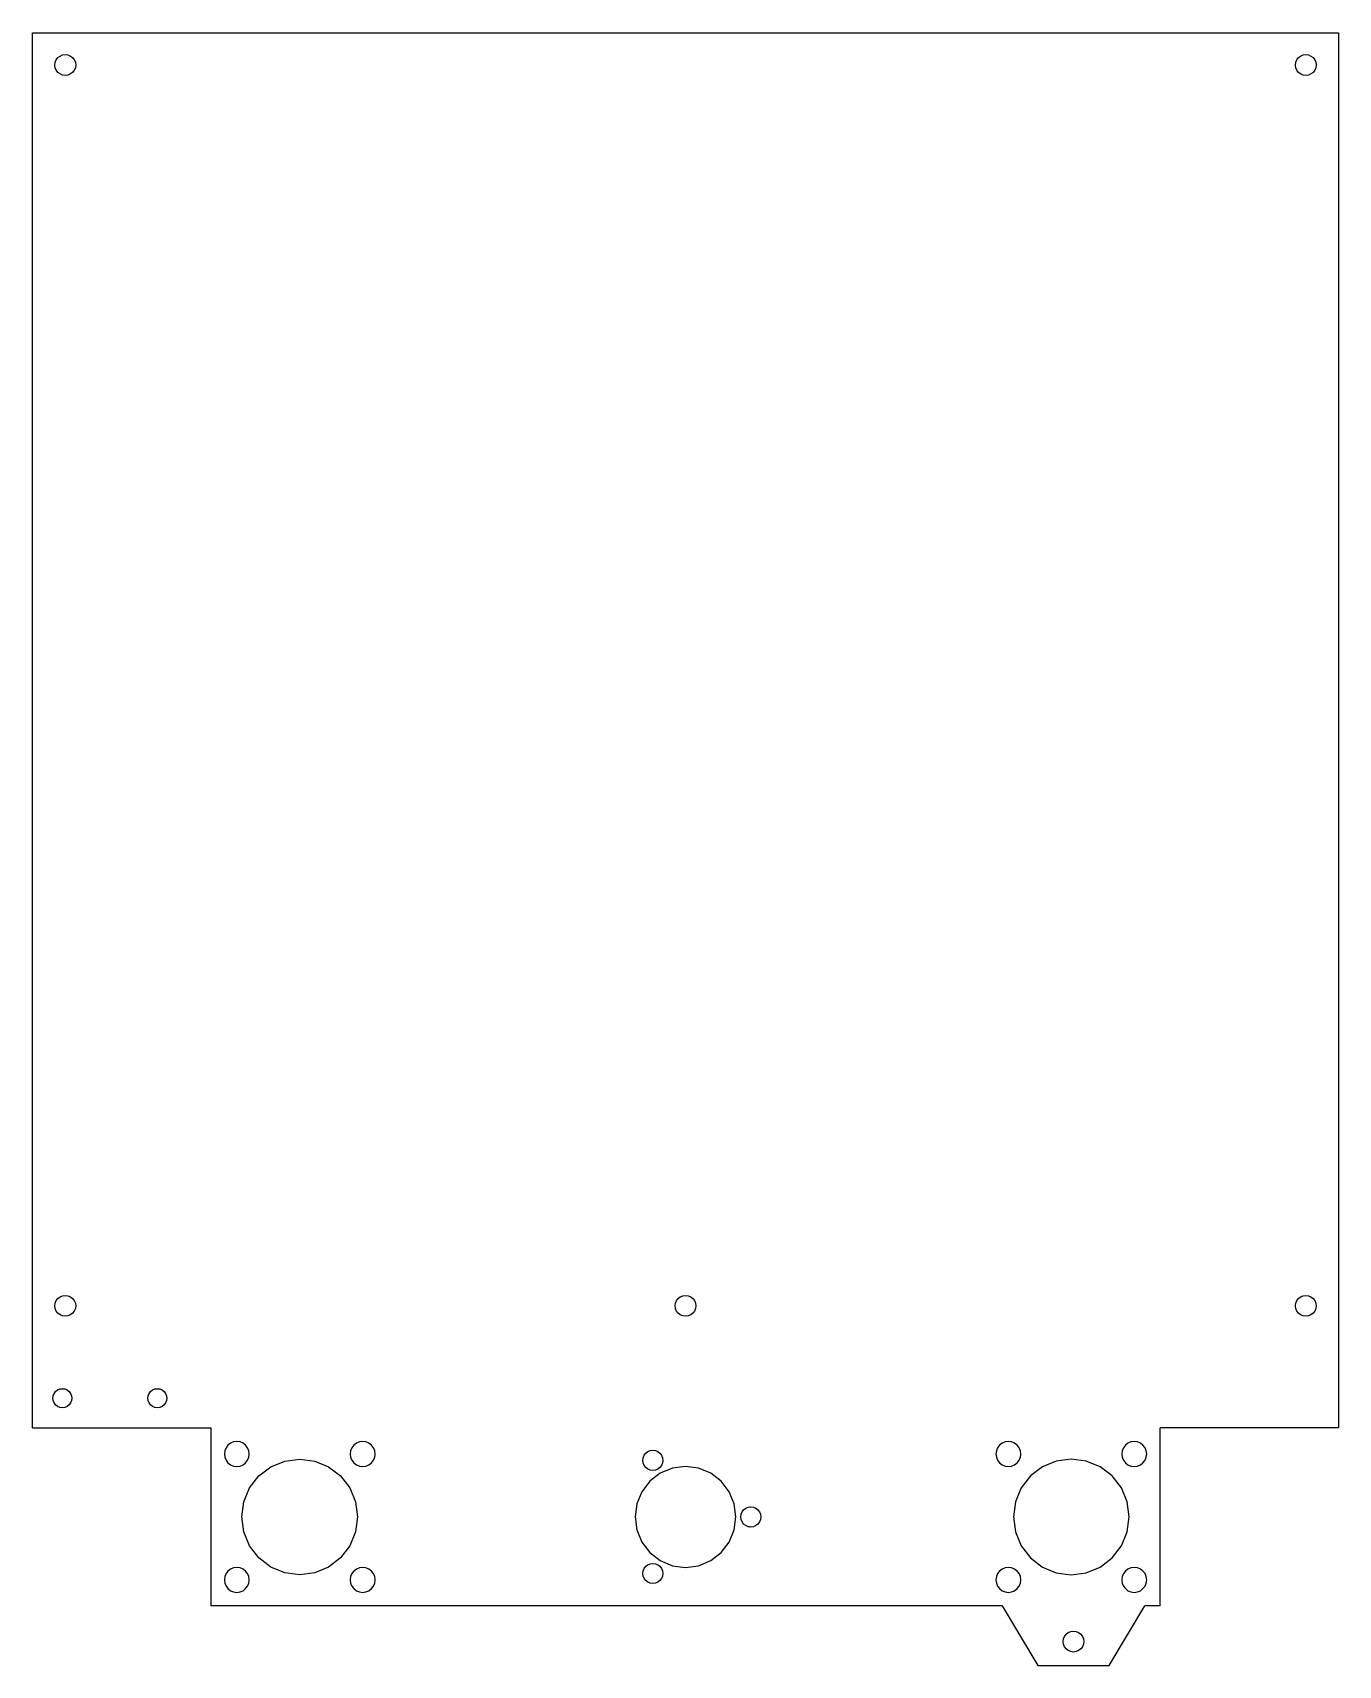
# Model space of a CAD drawing. Extents: x 293 to 513, y 249 to 524.
import ezdxf

# ---------------------------------------------------------------- set-up
doc = ezdxf.new("R2010")
doc.units = 0
doc.header["$MEASUREMENT"] = 0
doc.layers.add('Layer0', color=7, linetype='Continuous')

msp = doc.modelspace()

# ---------------------------------------------------------------- linework, layer by layer
at = {"layer": 'Layer0'}
for p, q in [((292.61, 523.9, 567.7), (512.61, 523.9, 567.7)), ((292.61, 288.9, 567.7), (292.61, 523.9, 567.7)), ((512.61, 523.9, 567.7), (512.61, 288.9, 567.7)), ((296.87, 519.69, 567.7), (297.23, 519.97, 567.7)), ((297.23, 519.97, 567.7), (297.65, 520.14, 567.7)), ((297.65, 520.14, 567.7), (298.11, 520.2, 567.7)), ((298.11, 520.2, 567.7), (298.56, 520.14, 567.7)), ((298.56, 520.14, 567.7), (298.98, 519.97, 567.7)), ((298.98, 519.97, 567.7), (299.34, 519.69, 567.7)), ((505.87, 519.69, 567.7), (506.23, 519.97, 567.7)), ((506.23, 519.97, 567.7), (506.65, 520.14, 567.7)), ((506.65, 520.14, 567.7), (507.11, 520.2, 567.7)), ((507.11, 520.2, 567.7), (507.56, 520.14, 567.7)), ((507.56, 520.14, 567.7), (507.98, 519.97, 567.7)), ((507.98, 519.97, 567.7), (508.34, 519.69, 567.7)), ((296.36, 518.45, 567.7), (296.42, 518.91, 567.7)), ((296.42, 518, 567.7), (296.36, 518.45, 567.7)), ((296.42, 518.91, 567.7), (296.59, 519.33, 567.7)), ((296.59, 517.58, 567.7), (296.42, 518, 567.7)), ((296.59, 519.33, 567.7), (296.87, 519.69, 567.7)), ((296.87, 517.21, 567.7), (296.59, 517.58, 567.7)), ((297.23, 516.94, 567.7), (296.87, 517.21, 567.7)), ((299.34, 517.21, 567.7), (298.98, 516.94, 567.7)), ((299.34, 519.69, 567.7), (299.62, 519.33, 567.7)), ((299.62, 517.58, 567.7), (299.34, 517.21, 567.7)), ((299.62, 519.33, 567.7), (299.8, 518.91, 567.7)), ((299.8, 518, 567.7), (299.62, 517.58, 567.7)), ((299.8, 518.91, 567.7), (299.86, 518.45, 567.7)), ((299.86, 518.45, 567.7), (299.8, 518, 567.7)), ((505.36, 518.45, 567.7), (505.42, 518.91, 567.7)), ((505.42, 518, 567.7), (505.36, 518.45, 567.7)), ((505.42, 518.91, 567.7), (505.59, 519.33, 567.7)), ((505.59, 517.58, 567.7), (505.42, 518, 567.7)), ((505.59, 519.33, 567.7), (505.87, 519.69, 567.7)), ((505.87, 517.21, 567.7), (505.59, 517.58, 567.7)), ((506.23, 516.94, 567.7), (505.87, 517.21, 567.7)), ((508.34, 517.21, 567.7), (507.98, 516.94, 567.7)), ((508.34, 519.69, 567.7), (508.62, 519.33, 567.7)), ((508.62, 517.58, 567.7), (508.34, 517.21, 567.7)), ((508.62, 519.33, 567.7), (508.8, 518.91, 567.7)), ((508.8, 518, 567.7), (508.62, 517.58, 567.7)), ((508.8, 518.91, 567.7), (508.86, 518.45, 567.7)), ((508.86, 518.45, 567.7), (508.8, 518, 567.7)), ((297.65, 516.76, 567.7), (297.23, 516.94, 567.7)), ((298.11, 516.7, 567.7), (297.65, 516.76, 567.7)), ((298.56, 516.76, 567.7), (298.11, 516.7, 567.7)), ((298.98, 516.94, 567.7), (298.56, 516.76, 567.7)), ((506.65, 516.76, 567.7), (506.23, 516.94, 567.7)), ((507.11, 516.7, 567.7), (506.65, 516.76, 567.7)), ((507.56, 516.76, 567.7), (507.11, 516.7, 567.7)), ((507.98, 516.94, 567.7), (507.56, 516.76, 567.7)), ((296.87, 310.69, 567.7), (297.23, 310.97, 567.7)), ((297.23, 310.97, 567.7), (297.65, 311.14, 567.7)), ((297.65, 311.14, 567.7), (298.11, 311.2, 567.7)), ((298.11, 311.2, 567.7), (298.56, 311.14, 567.7)), ((298.56, 311.14, 567.7), (298.98, 310.97, 567.7)), ((298.98, 310.97, 567.7), (299.34, 310.69, 567.7)), ((401.37, 310.69, 567.7), (401.73, 310.97, 567.7)), ((401.73, 310.97, 567.7), (402.15, 311.14, 567.7)), ((402.15, 311.14, 567.7), (402.61, 311.2, 567.7)), ((402.61, 311.2, 567.7), (403.06, 311.14, 567.7)), ((403.06, 311.14, 567.7), (403.48, 310.97, 567.7)), ((403.48, 310.97, 567.7), (403.84, 310.69, 567.7)), ((505.87, 310.69, 567.7), (506.23, 310.97, 567.7)), ((506.23, 310.97, 567.7), (506.65, 311.14, 567.7)), ((506.65, 311.14, 567.7), (507.11, 311.2, 567.7)), ((507.11, 311.2, 567.7), (507.56, 311.14, 567.7)), ((507.56, 311.14, 567.7), (507.98, 310.97, 567.7)), ((507.98, 310.97, 567.7), (508.34, 310.69, 567.7)), ((296.36, 309.45, 567.7), (296.42, 309.91, 567.7)), ((296.42, 309, 567.7), (296.36, 309.45, 567.7)), ((296.42, 309.91, 567.7), (296.59, 310.33, 567.7)), ((296.59, 308.58, 567.7), (296.42, 309, 567.7)), ((296.59, 310.33, 567.7), (296.87, 310.69, 567.7)), ((296.87, 308.21, 567.7), (296.59, 308.58, 567.7)), ((297.23, 307.94, 567.7), (296.87, 308.21, 567.7)), ((299.34, 308.21, 567.7), (298.98, 307.94, 567.7)), ((299.34, 310.69, 567.7), (299.62, 310.33, 567.7)), ((299.62, 308.58, 567.7), (299.34, 308.21, 567.7)), ((299.62, 310.33, 567.7), (299.8, 309.91, 567.7)), ((299.8, 309, 567.7), (299.62, 308.58, 567.7)), ((299.8, 309.91, 567.7), (299.86, 309.45, 567.7)), ((299.86, 309.45, 567.7), (299.8, 309, 567.7)), ((400.86, 309.45, 567.7), (400.92, 309.91, 567.7)), ((400.92, 309, 567.7), (400.86, 309.45, 567.7)), ((400.92, 309.91, 567.7), (401.09, 310.33, 567.7)), ((401.09, 308.58, 567.7), (400.92, 309, 567.7)), ((401.09, 310.33, 567.7), (401.37, 310.69, 567.7)), ((401.37, 308.21, 567.7), (401.09, 308.58, 567.7)), ((401.73, 307.94, 567.7), (401.37, 308.21, 567.7)), ((403.84, 308.21, 567.7), (403.48, 307.94, 567.7)), ((403.84, 310.69, 567.7), (404.12, 310.33, 567.7)), ((404.12, 308.58, 567.7), (403.84, 308.21, 567.7)), ((404.12, 310.33, 567.7), (404.3, 309.91, 567.7)), ((404.3, 309, 567.7), (404.12, 308.58, 567.7)), ((404.3, 309.91, 567.7), (404.36, 309.45, 567.7)), ((404.36, 309.45, 567.7), (404.3, 309, 567.7)), ((505.36, 309.45, 567.7), (505.42, 309.91, 567.7)), ((505.42, 309, 567.7), (505.36, 309.45, 567.7)), ((505.42, 309.91, 567.7), (505.59, 310.33, 567.7)), ((505.59, 308.58, 567.7), (505.42, 309, 567.7)), ((505.59, 310.33, 567.7), (505.87, 310.69, 567.7)), ((505.87, 308.21, 567.7), (505.59, 308.58, 567.7)), ((506.23, 307.94, 567.7), (505.87, 308.21, 567.7)), ((508.34, 308.21, 567.7), (507.98, 307.94, 567.7)), ((508.34, 310.69, 567.7), (508.62, 310.33, 567.7)), ((508.62, 308.58, 567.7), (508.34, 308.21, 567.7)), ((508.62, 310.33, 567.7), (508.8, 309.91, 567.7)), ((508.8, 309, 567.7), (508.62, 308.58, 567.7)), ((508.8, 309.91, 567.7), (508.86, 309.45, 567.7)), ((508.86, 309.45, 567.7), (508.8, 309, 567.7)), ((297.65, 307.76, 567.7), (297.23, 307.94, 567.7)), ((298.11, 307.7, 567.7), (297.65, 307.76, 567.7)), ((298.56, 307.76, 567.7), (298.11, 307.7, 567.7)), ((298.98, 307.94, 567.7), (298.56, 307.76, 567.7)), ((402.15, 307.76, 567.7), (401.73, 307.94, 567.7)), ((402.61, 307.7, 567.7), (402.15, 307.76, 567.7)), ((403.06, 307.76, 567.7), (402.61, 307.7, 567.7)), ((403.48, 307.94, 567.7), (403.06, 307.76, 567.7)), ((506.65, 307.76, 567.7), (506.23, 307.94, 567.7)), ((507.11, 307.7, 567.7), (506.65, 307.76, 567.7)), ((507.56, 307.76, 567.7), (507.11, 307.7, 567.7)), ((507.98, 307.94, 567.7), (507.56, 307.76, 567.7)), ((296.01, 293.9, 567.7), (296.06, 294.32, 567.7)), ((296.06, 294.32, 567.7), (296.22, 294.7, 567.7)), ((296.22, 294.7, 567.7), (296.48, 295.03, 567.7)), ((296.48, 295.03, 567.7), (296.81, 295.29, 567.7)), ((296.81, 295.29, 567.7), (297.19, 295.45, 567.7)), ((297.19, 295.45, 567.7), (297.61, 295.5, 567.7)), ((297.61, 295.5, 567.7), (298.02, 295.45, 567.7)), ((298.02, 295.45, 567.7), (298.41, 295.29, 567.7)), ((298.41, 295.29, 567.7), (298.74, 295.03, 567.7)), ((298.74, 295.03, 567.7), (298.99, 294.7, 567.7)), ((298.99, 294.7, 567.7), (299.15, 294.32, 567.7)), ((299.15, 294.32, 567.7), (299.21, 293.9, 567.7)), ((312.01, 293.9, 567.7), (312.06, 294.32, 567.7)), ((312.06, 294.32, 567.7), (312.22, 294.7, 567.7)), ((312.22, 294.7, 567.7), (312.48, 295.03, 567.7)), ((312.48, 295.03, 567.7), (312.81, 295.29, 567.7)), ((312.81, 295.29, 567.7), (313.19, 295.45, 567.7)), ((313.19, 295.45, 567.7), (313.61, 295.5, 567.7)), ((313.61, 295.5, 567.7), (314.02, 295.45, 567.7)), ((314.02, 295.45, 567.7), (314.41, 295.29, 567.7)), ((314.41, 295.29, 567.7), (314.74, 295.03, 567.7)), ((314.74, 295.03, 567.7), (314.99, 294.7, 567.7)), ((314.99, 294.7, 567.7), (315.15, 294.32, 567.7)), ((315.15, 294.32, 567.7), (315.21, 293.9, 567.7)), ((296.06, 293.49, 567.7), (296.01, 293.9, 567.7)), ((296.22, 293.1, 567.7), (296.06, 293.49, 567.7)), ((296.48, 292.77, 567.7), (296.22, 293.1, 567.7)), ((296.81, 292.52, 567.7), (296.48, 292.77, 567.7)), ((297.19, 292.36, 567.7), (296.81, 292.52, 567.7)), ((297.61, 292.3, 567.7), (297.19, 292.36, 567.7)), ((298.02, 292.36, 567.7), (297.61, 292.3, 567.7)), ((298.41, 292.52, 567.7), (298.02, 292.36, 567.7)), ((298.74, 292.77, 567.7), (298.41, 292.52, 567.7)), ((298.99, 293.1, 567.7), (298.74, 292.77, 567.7)), ((299.15, 293.49, 567.7), (298.99, 293.1, 567.7)), ((299.21, 293.9, 567.7), (299.15, 293.49, 567.7)), ((312.06, 293.49, 567.7), (312.01, 293.9, 567.7)), ((312.22, 293.1, 567.7), (312.06, 293.49, 567.7)), ((312.48, 292.77, 567.7), (312.22, 293.1, 567.7)), ((312.81, 292.52, 567.7), (312.48, 292.77, 567.7)), ((313.19, 292.36, 567.7), (312.81, 292.52, 567.7)), ((313.61, 292.3, 567.7), (313.19, 292.36, 567.7)), ((314.02, 292.36, 567.7), (313.61, 292.3, 567.7)), ((314.41, 292.52, 567.7), (314.02, 292.36, 567.7)), ((314.74, 292.77, 567.7), (314.41, 292.52, 567.7)), ((314.99, 293.1, 567.7), (314.74, 292.77, 567.7)), ((315.15, 293.49, 567.7), (314.99, 293.1, 567.7)), ((315.21, 293.9, 567.7), (315.15, 293.49, 567.7)), ((292.61, 288.9, 567.7), (322.61, 288.9, 567.7)), ((322.61, 288.9, 567.7), (322.61, 258.9, 567.7)), ((482.61, 258.9, 567.7), (482.61, 288.9, 567.7)), ((512.61, 288.9, 567.7), (482.61, 288.9, 567.7)), ((325.96, 286.32, 567.7), (325.52, 285.99, 567.7)), ((326.46, 286.53, 567.7), (325.96, 286.32, 567.7)), ((327.01, 286.6, 567.7), (326.46, 286.53, 567.7)), ((327.55, 286.53, 567.7), (327.01, 286.6, 567.7)), ((328.06, 286.32, 567.7), (327.55, 286.53, 567.7)), ((328.49, 285.99, 567.7), (328.06, 286.32, 567.7)), ((347.16, 286.32, 567.7), (346.72, 285.99, 567.7)), ((347.66, 286.53, 567.7), (347.16, 286.32, 567.7)), ((348.21, 286.6, 567.7), (347.66, 286.53, 567.7)), ((348.75, 286.53, 567.7), (348.21, 286.6, 567.7)), ((349.26, 286.32, 567.7), (348.75, 286.53, 567.7)), ((349.69, 285.99, 567.7), (349.26, 286.32, 567.7)), ((455.96, 286.32, 567.7), (455.52, 285.99, 567.7)), ((456.46, 286.53, 567.7), (455.96, 286.32, 567.7)), ((457.01, 286.6, 567.7), (456.46, 286.53, 567.7)), ((457.55, 286.53, 567.7), (457.01, 286.6, 567.7)), ((458.06, 286.32, 567.7), (457.55, 286.53, 567.7)), ((458.49, 285.99, 567.7), (458.06, 286.32, 567.7)), ((477.16, 286.32, 567.7), (476.72, 285.99, 567.7)), ((477.66, 286.53, 567.7), (477.16, 286.32, 567.7)), ((478.21, 286.6, 567.7), (477.66, 286.53, 567.7)), ((478.75, 286.53, 567.7), (478.21, 286.6, 567.7)), ((479.26, 286.32, 567.7), (478.75, 286.53, 567.7)), ((479.69, 285.99, 567.7), (479.26, 286.32, 567.7)), ((324.98, 285.05, 567.7), (324.91, 284.5, 567.7)), ((324.91, 284.5, 567.7), (324.98, 283.96, 567.7)), ((325.19, 285.55, 567.7), (324.98, 285.05, 567.7)), ((324.98, 283.96, 567.7), (325.19, 283.45, 567.7)), ((325.52, 285.99, 567.7), (325.19, 285.55, 567.7)), ((325.19, 283.45, 567.7), (325.52, 283.02, 567.7)), ((328.83, 285.55, 567.7), (328.49, 285.99, 567.7)), ((328.49, 283.02, 567.7), (328.83, 283.45, 567.7)), ((329.04, 285.05, 567.7), (328.83, 285.55, 567.7)), ((328.83, 283.45, 567.7), (329.04, 283.96, 567.7)), ((329.11, 284.5, 567.7), (329.04, 285.05, 567.7)), ((329.04, 283.96, 567.7), (329.11, 284.5, 567.7)), ((332.73, 282.35, 567.7), (335.08, 283.32, 567.7)), ((335.08, 283.32, 567.7), (337.61, 283.65, 567.7)), ((337.61, 283.65, 567.7), (340.13, 283.32, 567.7)), ((340.13, 283.32, 567.7), (342.48, 282.35, 567.7)), ((346.18, 285.05, 567.7), (346.11, 284.5, 567.7)), ((346.11, 284.5, 567.7), (346.18, 283.96, 567.7)), ((346.39, 285.55, 567.7), (346.18, 285.05, 567.7)), ((346.18, 283.96, 567.7), (346.39, 283.45, 567.7)), ((346.72, 285.99, 567.7), (346.39, 285.55, 567.7)), ((346.39, 283.45, 567.7), (346.72, 283.02, 567.7)), ((350.03, 285.55, 567.7), (349.69, 285.99, 567.7)), ((349.69, 283.02, 567.7), (350.03, 283.45, 567.7)), ((350.24, 285.05, 567.7), (350.03, 285.55, 567.7)), ((350.03, 283.45, 567.7), (350.24, 283.96, 567.7)), ((350.31, 284.5, 567.7), (350.24, 285.05, 567.7)), ((350.24, 283.96, 567.7), (350.31, 284.5, 567.7)), ((395.41, 283.43, 567.7), (395.46, 283.87, 567.7)), ((395.46, 282.99, 567.7), (395.41, 283.43, 567.7)), ((395.46, 283.87, 567.7), (395.63, 284.28, 567.7)), ((395.63, 284.28, 567.7), (395.9, 284.63, 567.7)), ((395.9, 284.63, 567.7), (396.26, 284.9, 567.7)), ((396.26, 284.9, 567.7), (396.67, 285.07, 567.7)), ((396.67, 285.07, 567.7), (397.11, 285.13, 567.7)), ((397.11, 285.13, 567.7), (397.55, 285.07, 567.7)), ((397.55, 285.07, 567.7), (397.96, 284.9, 567.7)), ((397.96, 284.9, 567.7), (398.31, 284.63, 567.7)), ((398.31, 284.63, 567.7), (398.58, 284.28, 567.7)), ((398.58, 284.28, 567.7), (398.64, 284.14, 567.7)), ((398.64, 284.14, 567.7), (398.75, 283.87, 567.7)), ((398.75, 283.87, 567.7), (398.81, 283.43, 567.7)), ((398.81, 283.43, 567.7), (398.75, 282.99, 567.7)), ((454.98, 285.05, 567.7), (454.91, 284.5, 567.7)), ((454.91, 284.5, 567.7), (454.98, 283.96, 567.7)), ((455.19, 285.55, 567.7), (454.98, 285.05, 567.7)), ((454.98, 283.96, 567.7), (455.19, 283.45, 567.7)), ((455.52, 285.99, 567.7), (455.19, 285.55, 567.7)), ((455.19, 283.45, 567.7), (455.52, 283.02, 567.7)), ((458.83, 285.55, 567.7), (458.49, 285.99, 567.7)), ((458.49, 283.02, 567.7), (458.83, 283.45, 567.7)), ((459.04, 285.05, 567.7), (458.83, 285.55, 567.7)), ((458.83, 283.45, 567.7), (459.04, 283.96, 567.7)), ((459.11, 284.5, 567.7), (459.04, 285.05, 567.7)), ((459.04, 283.96, 567.7), (459.11, 284.5, 567.7)), ((465.08, 283.32, 567.7), (462.73, 282.35, 567.7)), ((467.61, 283.65, 567.7), (465.08, 283.32, 567.7)), ((470.13, 283.32, 567.7), (467.61, 283.65, 567.7)), ((472.48, 282.35, 567.7), (470.13, 283.32, 567.7)), ((476.18, 285.05, 567.7), (476.11, 284.5, 567.7)), ((476.11, 284.5, 567.7), (476.18, 283.96, 567.7)), ((476.39, 285.55, 567.7), (476.18, 285.05, 567.7)), ((476.18, 283.96, 567.7), (476.39, 283.45, 567.7)), ((476.72, 285.99, 567.7), (476.39, 285.55, 567.7)), ((476.39, 283.45, 567.7), (476.72, 283.02, 567.7)), ((480.03, 285.55, 567.7), (479.69, 285.99, 567.7)), ((479.69, 283.02, 567.7), (480.03, 283.45, 567.7)), ((480.24, 285.05, 567.7), (480.03, 285.55, 567.7)), ((480.03, 283.45, 567.7), (480.24, 283.96, 567.7)), ((480.31, 284.5, 567.7), (480.24, 285.05, 567.7)), ((480.24, 283.96, 567.7), (480.31, 284.5, 567.7)), ((325.52, 283.02, 567.7), (325.96, 282.68, 567.7)), ((325.96, 282.68, 567.7), (326.46, 282.47, 567.7)), ((326.46, 282.47, 567.7), (327.01, 282.4, 567.7)), ((327.01, 282.4, 567.7), (327.55, 282.47, 567.7)), ((327.55, 282.47, 567.7), (328.06, 282.68, 567.7)), ((328.06, 282.68, 567.7), (328.49, 283.02, 567.7)), ((329.16, 278.78, 567.7), (330.71, 280.8, 567.7)), ((330.71, 280.8, 567.7), (332.73, 282.35, 567.7)), ((342.48, 282.35, 567.7), (344.5, 280.8, 567.7)), ((344.5, 280.8, 567.7), (346.05, 278.78, 567.7)), ((346.72, 283.02, 567.7), (347.16, 282.68, 567.7)), ((347.16, 282.68, 567.7), (347.66, 282.47, 567.7)), ((347.66, 282.47, 567.7), (348.21, 282.4, 567.7)), ((348.21, 282.4, 567.7), (348.75, 282.47, 567.7)), ((348.75, 282.47, 567.7), (349.26, 282.68, 567.7)), ((349.26, 282.68, 567.7), (349.69, 283.02, 567.7)), ((395.63, 282.58, 567.7), (395.46, 282.99, 567.7)), ((395.9, 282.23, 567.7), (395.63, 282.58, 567.7)), ((396.26, 281.96, 567.7), (395.9, 282.23, 567.7)), ((396.67, 281.79, 567.7), (396.26, 281.96, 567.7)), ((398.36, 281.26, 567.7), (396.6, 279.91, 567.7)), ((397.11, 281.73, 567.7), (396.67, 281.79, 567.7)), ((397.55, 281.79, 567.7), (397.11, 281.73, 567.7)), ((397.96, 281.96, 567.7), (397.55, 281.79, 567.7)), ((398.31, 282.23, 567.7), (397.96, 281.96, 567.7)), ((398.58, 282.58, 567.7), (398.31, 282.23, 567.7)), ((400.41, 282.11, 567.7), (398.36, 281.26, 567.7)), ((398.75, 282.99, 567.7), (398.58, 282.58, 567.7)), ((402.61, 282.4, 567.7), (400.41, 282.11, 567.7)), ((404.81, 282.11, 567.7), (402.61, 282.4, 567.7)), ((406.86, 281.26, 567.7), (404.81, 282.11, 567.7)), ((408.62, 279.91, 567.7), (406.86, 281.26, 567.7)), ((455.52, 283.02, 567.7), (455.96, 282.68, 567.7)), ((455.96, 282.68, 567.7), (456.46, 282.47, 567.7)), ((456.46, 282.47, 567.7), (457.01, 282.4, 567.7)), ((457.01, 282.4, 567.7), (457.55, 282.47, 567.7)), ((457.55, 282.47, 567.7), (458.06, 282.68, 567.7)), ((458.06, 282.68, 567.7), (458.49, 283.02, 567.7)), ((460.71, 280.8, 567.7), (459.16, 278.78, 567.7)), ((462.73, 282.35, 567.7), (460.71, 280.8, 567.7)), ((474.5, 280.8, 567.7), (472.48, 282.35, 567.7)), ((476.05, 278.78, 567.7), (474.5, 280.8, 567.7)), ((476.72, 283.02, 567.7), (477.16, 282.68, 567.7)), ((477.16, 282.68, 567.7), (477.66, 282.47, 567.7)), ((477.66, 282.47, 567.7), (478.21, 282.4, 567.7)), ((478.21, 282.4, 567.7), (478.75, 282.47, 567.7)), ((478.75, 282.47, 567.7), (479.26, 282.68, 567.7)), ((479.26, 282.68, 567.7), (479.69, 283.02, 567.7)), ((328.19, 276.43, 567.7), (329.16, 278.78, 567.7)), ((346.05, 278.78, 567.7), (347.02, 276.43, 567.7)), ((395.25, 278.15, 567.7), (394.4, 276.1, 567.7)), ((396.6, 279.91, 567.7), (395.25, 278.15, 567.7)), ((409.97, 278.15, 567.7), (408.62, 279.91, 567.7)), ((410.82, 276.1, 567.7), (409.97, 278.15, 567.7)), ((459.16, 278.78, 567.7), (458.19, 276.43, 567.7)), ((477.02, 276.43, 567.7), (476.05, 278.78, 567.7)), ((327.86, 273.9, 567.7), (328.19, 276.43, 567.7)), ((347.02, 276.43, 567.7), (347.36, 273.9, 567.7)), ((394.4, 276.1, 567.7), (394.11, 273.9, 567.7)), ((411.11, 273.9, 567.7), (410.82, 276.1, 567.7)), ((412.13, 274.75, 567.7), (412.4, 275.1, 567.7)), ((412.4, 275.1, 567.7), (412.76, 275.37, 567.7)), ((412.76, 275.37, 567.7), (413.17, 275.54, 567.7)), ((413.17, 275.54, 567.7), (413.46, 275.58, 567.7)), ((413.46, 275.58, 567.7), (413.61, 275.6, 567.7)), ((413.61, 275.6, 567.7), (414.05, 275.54, 567.7)), ((414.05, 275.54, 567.7), (414.46, 275.37, 567.7)), ((414.46, 275.37, 567.7), (414.81, 275.1, 567.7)), ((414.81, 275.1, 567.7), (415.08, 274.75, 567.7)), ((458.19, 276.43, 567.7), (457.86, 273.9, 567.7)), ((477.36, 273.9, 567.7), (477.02, 276.43, 567.7)), ((328.19, 271.38, 567.7), (327.86, 273.9, 567.7)), ((347.36, 273.9, 567.7), (347.02, 271.38, 567.7)), ((394.11, 273.9, 567.7), (394.4, 271.7, 567.7)), ((410.82, 271.7, 567.7), (411.11, 273.9, 567.7)), ((411.91, 273.9, 567.7), (411.96, 274.34, 567.7)), ((411.96, 273.46, 567.7), (411.91, 273.9, 567.7)), ((411.96, 274.34, 567.7), (412.13, 274.75, 567.7)), ((412.13, 273.05, 567.7), (411.96, 273.46, 567.7)), ((412.4, 272.7, 567.7), (412.13, 273.05, 567.7)), ((412.76, 272.43, 567.7), (412.4, 272.7, 567.7)), ((413.17, 272.26, 567.7), (412.76, 272.43, 567.7)), ((413.46, 272.22, 567.7), (413.17, 272.26, 567.7)), ((414.05, 272.26, 567.7), (413.61, 272.2, 567.7)), ((414.46, 272.43, 567.7), (414.05, 272.26, 567.7)), ((414.81, 272.7, 567.7), (414.46, 272.43, 567.7)), ((415.08, 273.05, 567.7), (414.81, 272.7, 567.7)), ((415.08, 274.75, 567.7), (415.25, 274.34, 567.7)), ((415.25, 273.46, 567.7), (415.08, 273.05, 567.7)), ((415.25, 274.34, 567.7), (415.31, 273.9, 567.7)), ((415.31, 273.9, 567.7), (415.25, 273.46, 567.7)), ((457.86, 273.9, 567.7), (458.19, 271.38, 567.7)), ((477.02, 271.38, 567.7), (477.36, 273.9, 567.7)), ((329.16, 269.03, 567.7), (328.19, 271.38, 567.7)), ((347.02, 271.38, 567.7), (346.05, 269.03, 567.7)), ((394.4, 271.7, 567.7), (395.25, 269.65, 567.7)), ((395.25, 269.65, 567.7), (396.6, 267.89, 567.7)), ((408.62, 267.89, 567.7), (409.97, 269.65, 567.7)), ((409.97, 269.65, 567.7), (410.82, 271.7, 567.7)), ((413.61, 272.2, 567.7), (413.46, 272.22, 567.7)), ((458.19, 271.38, 567.7), (459.16, 269.03, 567.7)), ((476.05, 269.03, 567.7), (477.02, 271.38, 567.7)), ((330.71, 267.01, 567.7), (329.16, 269.03, 567.7)), ((332.73, 265.46, 567.7), (330.71, 267.01, 567.7)), ((344.5, 267.01, 567.7), (342.48, 265.46, 567.7)), ((346.05, 269.03, 567.7), (344.5, 267.01, 567.7)), ((396.6, 267.89, 567.7), (398.36, 266.54, 567.7)), ((406.86, 266.54, 567.7), (408.62, 267.89, 567.7)), ((459.16, 269.03, 567.7), (460.71, 267.01, 567.7)), ((460.71, 267.01, 567.7), (462.73, 265.46, 567.7)), ((472.48, 265.46, 567.7), (474.5, 267.01, 567.7)), ((474.5, 267.01, 567.7), (476.05, 269.03, 567.7)), ((325.19, 264.35, 567.7), (324.98, 263.85, 567.7)), ((325.52, 264.79, 567.7), (325.19, 264.35, 567.7)), ((325.96, 265.12, 567.7), (325.52, 264.79, 567.7)), ((326.46, 265.33, 567.7), (325.96, 265.12, 567.7)), ((327.01, 265.4, 567.7), (326.46, 265.33, 567.7)), ((327.55, 265.33, 567.7), (327.01, 265.4, 567.7)), ((328.06, 265.12, 567.7), (327.55, 265.33, 567.7)), ((328.49, 264.79, 567.7), (328.06, 265.12, 567.7)), ((328.83, 264.35, 567.7), (328.49, 264.79, 567.7)), ((329.04, 263.85, 567.7), (328.83, 264.35, 567.7)), ((335.08, 264.48, 567.7), (332.73, 265.46, 567.7)), ((337.61, 264.15, 567.7), (335.08, 264.48, 567.7)), ((340.13, 264.48, 567.7), (337.61, 264.15, 567.7)), ((342.48, 265.46, 567.7), (340.13, 264.48, 567.7)), ((346.39, 264.35, 567.7), (346.18, 263.85, 567.7)), ((346.72, 264.79, 567.7), (346.39, 264.35, 567.7)), ((347.16, 265.12, 567.7), (346.72, 264.79, 567.7)), ((347.66, 265.33, 567.7), (347.16, 265.12, 567.7)), ((348.21, 265.4, 567.7), (347.66, 265.33, 567.7)), ((348.75, 265.33, 567.7), (348.21, 265.4, 567.7)), ((349.26, 265.12, 567.7), (348.75, 265.33, 567.7)), ((349.69, 264.79, 567.7), (349.26, 265.12, 567.7)), ((350.03, 264.35, 567.7), (349.69, 264.79, 567.7)), ((350.24, 263.85, 567.7), (350.03, 264.35, 567.7)), ((395.41, 264.38, 567.7), (395.46, 264.82, 567.7)), ((395.46, 263.94, 567.7), (395.41, 264.38, 567.7)), ((395.46, 264.82, 567.7), (395.63, 265.23, 567.7)), ((395.63, 265.23, 567.7), (395.9, 265.58, 567.7)), ((395.9, 265.58, 567.7), (396.26, 265.85, 567.7)), ((396.26, 265.85, 567.7), (396.67, 266.02, 567.7)), ((396.67, 266.02, 567.7), (397.11, 266.08, 567.7)), ((397.11, 266.08, 567.7), (397.55, 266.02, 567.7)), ((397.55, 266.02, 567.7), (397.96, 265.85, 567.7)), ((397.96, 265.85, 567.7), (398.31, 265.58, 567.7)), ((398.31, 265.58, 567.7), (398.58, 265.23, 567.7)), ((398.36, 266.54, 567.7), (400.41, 265.69, 567.7)), ((398.58, 265.23, 567.7), (398.75, 264.82, 567.7)), ((398.75, 264.82, 567.7), (398.81, 264.38, 567.7)), ((398.81, 264.38, 567.7), (398.75, 263.94, 567.7)), ((400.41, 265.69, 567.7), (402.61, 265.4, 567.7)), ((402.61, 265.4, 567.7), (404.81, 265.69, 567.7)), ((404.81, 265.69, 567.7), (406.86, 266.54, 567.7)), ((455.19, 264.35, 567.7), (454.98, 263.85, 567.7)), ((455.52, 264.79, 567.7), (455.19, 264.35, 567.7)), ((455.96, 265.12, 567.7), (455.52, 264.79, 567.7)), ((456.46, 265.33, 567.7), (455.96, 265.12, 567.7)), ((457.01, 265.4, 567.7), (456.46, 265.33, 567.7)), ((457.55, 265.33, 567.7), (457.01, 265.4, 567.7)), ((458.06, 265.12, 567.7), (457.55, 265.33, 567.7)), ((458.49, 264.79, 567.7), (458.06, 265.12, 567.7)), ((458.83, 264.35, 567.7), (458.49, 264.79, 567.7)), ((459.04, 263.85, 567.7), (458.83, 264.35, 567.7)), ((462.73, 265.46, 567.7), (465.08, 264.48, 567.7)), ((465.08, 264.48, 567.7), (467.61, 264.15, 567.7)), ((467.61, 264.15, 567.7), (470.13, 264.48, 567.7)), ((470.13, 264.48, 567.7), (472.48, 265.46, 567.7)), ((476.39, 264.35, 567.7), (476.18, 263.85, 567.7)), ((476.72, 264.79, 567.7), (476.39, 264.35, 567.7)), ((477.16, 265.12, 567.7), (476.72, 264.79, 567.7)), ((477.66, 265.33, 567.7), (477.16, 265.12, 567.7)), ((478.21, 265.4, 567.7), (477.66, 265.33, 567.7)), ((478.75, 265.33, 567.7), (478.21, 265.4, 567.7)), ((479.26, 265.12, 567.7), (478.75, 265.33, 567.7)), ((479.69, 264.79, 567.7), (479.26, 265.12, 567.7)), ((480.03, 264.35, 567.7), (479.69, 264.79, 567.7)), ((480.24, 263.85, 567.7), (480.03, 264.35, 567.7)), ((324.98, 263.85, 567.7), (324.91, 263.3, 567.7)), ((324.91, 263.3, 567.7), (324.98, 262.76, 567.7)), ((324.98, 262.76, 567.7), (325.19, 262.25, 567.7)), ((325.19, 262.25, 567.7), (325.52, 261.82, 567.7)), ((325.52, 261.82, 567.7), (325.96, 261.48, 567.7)), ((325.96, 261.48, 567.7), (326.46, 261.27, 567.7)), ((326.46, 261.27, 567.7), (327.01, 261.2, 567.7)), ((327.01, 261.2, 567.7), (327.55, 261.27, 567.7)), ((327.55, 261.27, 567.7), (328.06, 261.48, 567.7)), ((328.06, 261.48, 567.7), (328.49, 261.82, 567.7)), ((328.49, 261.82, 567.7), (328.83, 262.25, 567.7)), ((328.83, 262.25, 567.7), (329.04, 262.76, 567.7)), ((329.11, 263.3, 567.7), (329.04, 263.85, 567.7)), ((329.04, 262.76, 567.7), (329.11, 263.3, 567.7)), ((346.18, 263.85, 567.7), (346.11, 263.3, 567.7)), ((346.11, 263.3, 567.7), (346.18, 262.76, 567.7)), ((346.18, 262.76, 567.7), (346.39, 262.25, 567.7)), ((346.39, 262.25, 567.7), (346.72, 261.82, 567.7)), ((346.72, 261.82, 567.7), (347.16, 261.48, 567.7)), ((347.16, 261.48, 567.7), (347.66, 261.27, 567.7)), ((347.66, 261.27, 567.7), (348.21, 261.2, 567.7)), ((348.21, 261.2, 567.7), (348.75, 261.27, 567.7)), ((348.75, 261.27, 567.7), (349.26, 261.48, 567.7)), ((349.26, 261.48, 567.7), (349.69, 261.82, 567.7)), ((349.69, 261.82, 567.7), (350.03, 262.25, 567.7)), ((350.03, 262.25, 567.7), (350.24, 262.76, 567.7)), ((350.31, 263.3, 567.7), (350.24, 263.85, 567.7)), ((350.24, 262.76, 567.7), (350.31, 263.3, 567.7)), ((395.63, 263.53, 567.7), (395.46, 263.94, 567.7)), ((395.9, 263.17, 567.7), (395.63, 263.53, 567.7)), ((396.26, 262.9, 567.7), (395.9, 263.17, 567.7)), ((396.67, 262.73, 567.7), (396.26, 262.9, 567.7)), ((397.11, 262.68, 567.7), (396.67, 262.73, 567.7)), ((397.55, 262.73, 567.7), (397.11, 262.68, 567.7)), ((397.96, 262.9, 567.7), (397.55, 262.73, 567.7)), ((398.31, 263.17, 567.7), (397.96, 262.9, 567.7)), ((398.58, 263.53, 567.7), (398.31, 263.17, 567.7)), ((398.64, 263.66, 567.7), (398.58, 263.53, 567.7)), ((398.75, 263.94, 567.7), (398.64, 263.66, 567.7)), ((454.98, 263.85, 567.7), (454.91, 263.3, 567.7)), ((454.91, 263.3, 567.7), (454.98, 262.76, 567.7)), ((454.98, 262.76, 567.7), (455.19, 262.25, 567.7)), ((455.19, 262.25, 567.7), (455.52, 261.82, 567.7)), ((455.52, 261.82, 567.7), (455.96, 261.48, 567.7)), ((455.96, 261.48, 567.7), (456.46, 261.27, 567.7)), ((456.46, 261.27, 567.7), (457.01, 261.2, 567.7)), ((457.01, 261.2, 567.7), (457.55, 261.27, 567.7)), ((457.55, 261.27, 567.7), (458.06, 261.48, 567.7)), ((458.06, 261.48, 567.7), (458.49, 261.82, 567.7)), ((458.49, 261.82, 567.7), (458.83, 262.25, 567.7)), ((458.83, 262.25, 567.7), (459.04, 262.76, 567.7)), ((459.11, 263.3, 567.7), (459.04, 263.85, 567.7)), ((459.04, 262.76, 567.7), (459.11, 263.3, 567.7)), ((476.18, 263.85, 567.7), (476.11, 263.3, 567.7)), ((476.11, 263.3, 567.7), (476.18, 262.76, 567.7)), ((476.18, 262.76, 567.7), (476.39, 262.25, 567.7)), ((476.39, 262.25, 567.7), (476.72, 261.82, 567.7)), ((476.72, 261.82, 567.7), (477.16, 261.48, 567.7)), ((477.16, 261.48, 567.7), (477.66, 261.27, 567.7)), ((477.66, 261.27, 567.7), (478.21, 261.2, 567.7)), ((478.21, 261.2, 567.7), (478.75, 261.27, 567.7)), ((478.75, 261.27, 567.7), (479.26, 261.48, 567.7)), ((479.26, 261.48, 567.7), (479.69, 261.82, 567.7)), ((479.69, 261.82, 567.7), (480.03, 262.25, 567.7)), ((480.03, 262.25, 567.7), (480.24, 262.76, 567.7)), ((480.31, 263.3, 567.7), (480.24, 263.85, 567.7)), ((480.24, 262.76, 567.7), (480.31, 263.3, 567.7)), ((455.98, 258.9, 567.7), (322.61, 258.9, 567.7)), ((455.98, 258.9, 567.7), (461.98, 248.9, 567.7)), ((473.98, 248.9, 567.7), (479.98, 258.9, 567.7)), ((482.61, 258.9, 567.7), (479.98, 258.9, 567.7)), ((466.23, 252.9, 567.7), (466.29, 253.36, 567.7)), ((466.29, 253.36, 567.7), (466.46, 253.78, 567.7)), ((466.46, 253.78, 567.7), (466.74, 254.14, 567.7)), ((466.74, 254.14, 567.7), (467.1, 254.42, 567.7)), ((467.1, 254.42, 567.7), (467.53, 254.59, 567.7)), ((467.53, 254.59, 567.7), (467.98, 254.65, 567.7)), ((467.98, 254.65, 567.7), (468.43, 254.59, 567.7)), ((468.43, 254.59, 567.7), (468.85, 254.42, 567.7)), ((468.85, 254.42, 567.7), (469.22, 254.14, 567.7)), ((469.22, 254.14, 567.7), (469.49, 253.78, 567.7)), ((469.49, 253.78, 567.7), (469.67, 253.36, 567.7)), ((469.67, 253.36, 567.7), (469.73, 252.9, 567.7)), ((466.29, 252.45, 567.7), (466.23, 252.9, 567.7)), ((466.46, 252.03, 567.7), (466.29, 252.45, 567.7)), ((466.74, 251.66, 567.7), (466.46, 252.03, 567.7)), ((467.1, 251.39, 567.7), (466.74, 251.66, 567.7)), ((467.53, 251.21, 567.7), (467.1, 251.39, 567.7)), ((467.98, 251.15, 567.7), (467.53, 251.21, 567.7)), ((468.43, 251.21, 567.7), (467.98, 251.15, 567.7)), ((468.85, 251.39, 567.7), (468.43, 251.21, 567.7)), ((469.22, 251.66, 567.7), (468.85, 251.39, 567.7)), ((469.49, 252.03, 567.7), (469.22, 251.66, 567.7)), ((469.67, 252.45, 567.7), (469.49, 252.03, 567.7)), ((469.73, 252.9, 567.7), (469.67, 252.45, 567.7)), ((461.98, 248.9, 567.7), (473.98, 248.9, 567.7))]:
    msp.add_line(p, q, dxfattribs=at)

doc.saveas('drawing.dxf')
